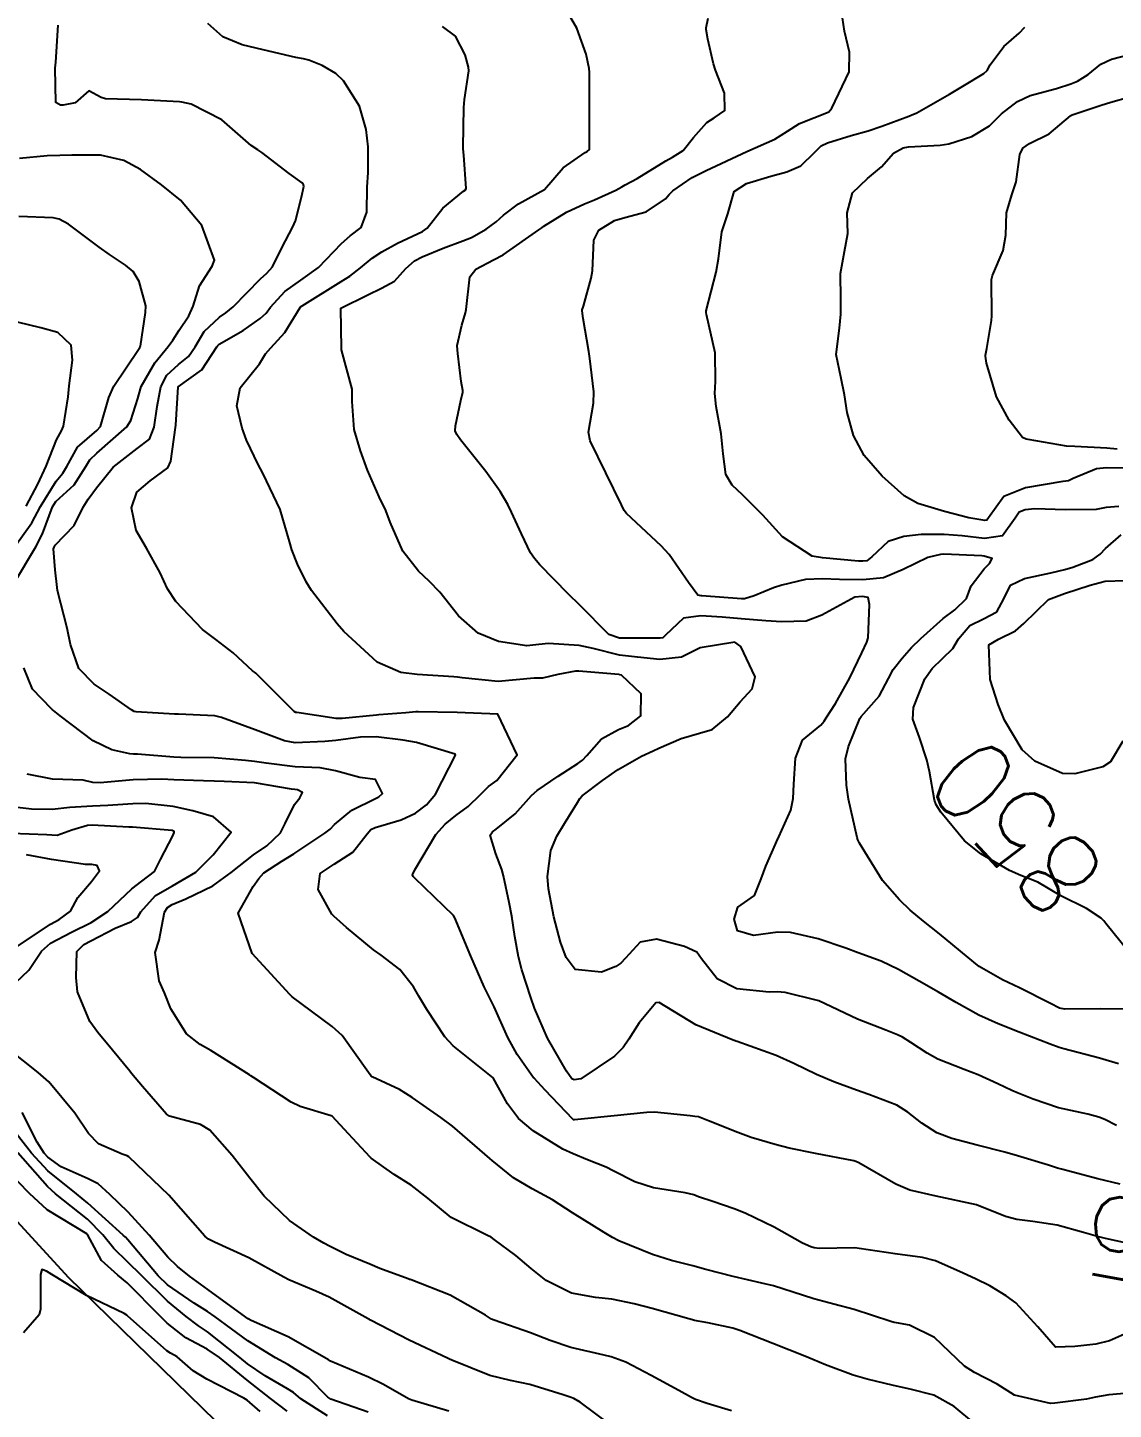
# Model space of a CAD drawing. Header units: metres. Extents: x 307586 to 320046, y 7427249 to 7434250.
# Drawn here: x 319345.9 to 319399.7, y 7428344.9 to 7428413.2 of the extents above; entities that cross this region are included whole.
import ezdxf
from ezdxf.enums import TextEntityAlignment as Align

# ---------------------------------------------------------------- set-up
doc = ezdxf.new("R2010")
doc.units = ezdxf.units.M
doc.header["$MEASUREMENT"] = 0
for name, color, linetype in [('Cotas', 45, 'Continuous'), ('Curvas de Nivel 1m', 11, 'Continuous'), ('Curvas de Nivel 5m', 15, 'Continuous'), ('Vias Primárias', 230, 'Continuous')]:
    doc.layers.add(name, color=color, linetype=linetype)
doc.styles.add('Style-STANDARD', font='STANDARD.shx')

msp = doc.modelspace()

# ---------------------------------------------------------------- linework, layer by layer
at = {"layer": 'Curvas de Nivel 1m', "flags": 128}
for points, elevation in [([(319399.83, 7428358.897), (319399.242, 7428359.202), (319398.947, 7428359.323), (319398.404, 7428359.46), (319396.951, 7428359.778), (319395.698, 7428360.2), (319394.958, 7428360.506), (319394.646, 7428360.641), (319393.954, 7428360.965), (319392.969, 7428361.411), (319392.282, 7428361.678), (319390.981, 7428362.193), (319390.456, 7428362.479), (319389.64, 7428363.02), (319389.233, 7428363.273), (319388.988, 7428363.396), (319388.398, 7428363.63), (319387, 7428364.165), (319385.081, 7428365.069), (319385.013, 7428365.096), (319383.411, 7428365.488), (319383.017, 7428365.513), (319382.62, 7428365.501), (319381.018, 7428365.663), (319380.052, 7428366.163), (319379.281, 7428367.146), (319379.038, 7428367.484), (319378.438, 7428367.76), (319377.047, 7428368.12), (319376.241, 7428367.982), (319375.519, 7428367.185), (319375.282, 7428366.936), (319375.029, 7428366.781), (319374.323, 7428366.498), (319373.027, 7428366.619), (319372.576, 7428367.225), (319372.298, 7428367.974), (319371.968, 7428369.231), (319371.7, 7428370.61), (319371.648, 7428371.234), (319371.811, 7428372.517), (319372.106, 7428373.23), (319372.488, 7428373.851), (319373.128, 7428374.887), (319373.252, 7428375.097), (319373.374, 7428375.218), (319374.367, 7428375.981), (319375.146, 7428376.529), (319376.303, 7428377.183), (319376.883, 7428377.448), (319377.159, 7428377.578), (319378.262, 7428378.064), (319379.171, 7428378.33), (319379.809, 7428378.505), (319380.562, 7428379.129), (319381.19, 7428379.873), (319381.788, 7428380.523), (319381.94, 7428381.113), (319381.218, 7428382.621), (319380.918, 7428382.822), (319379.217, 7428382.548), (319378.29, 7428382.082), (319377.211, 7428381.978), (319376.104, 7428382.078), (319375.213, 7428382.19), (319373.912, 7428382.517), (319373.217, 7428382.664), (319371.694, 7428382.76), (319371.218, 7428382.719), (319370.621, 7428382.653), (319369.219, 7428382.866), (319368.217, 7428383.28), (319367.236, 7428384.132), (319366.316, 7428385.304), (319365.792, 7428385.846), (319365.263, 7428386.334), (319364.482, 7428387.328), (319363.862, 7428388.767), (319363.643, 7428389.337), (319363.31, 7428390.021), (319362.736, 7428391.346), (319362.387, 7428392.295), (319362.079, 7428393.353), (319361.984, 7428394.734), (319361.974, 7428395.354), (319361.456, 7428397.295), (319361.442, 7428397.36), (319361.423, 7428399.36), (319362.755, 7428400.022), (319363.433, 7428400.348), (319364.071, 7428400.699), (319364.631, 7428401.328), (319365.064, 7428401.706), (319365.449, 7428401.902), (319366.48, 7428402.331), (319367.457, 7428402.688), (319367.882, 7428402.863), (319368.614, 7428403.278), (319369.101, 7428403.641), (319369.473, 7428403.962), (319370.214, 7428404.527), (319371.493, 7428405.24), (319372.42, 7428406.314), (319373.511, 7428407.062), (319373.612, 7428407.118), (319373.723, 7428407.218), (319373.735, 7428409.023), (319373.728, 7428409.218), (319373.736, 7428411.043), (319373.721, 7428411.218), (319373.57, 7428411.941), (319373.1, 7428413.225), (319372.39, 7428414.443)], 847), ([(319399.92, 7428361.955), (319398.983, 7428362.229), (319397.215, 7428362.702), (319396.991, 7428362.771), (319396.544, 7428362.934), (319394.999, 7428363.524), (319393.97, 7428363.933), (319393.007, 7428364.36), (319391.886, 7428364.991), (319391.018, 7428365.509), (319390.054, 7428366.046), (319389.029, 7428366.631), (319388.168, 7428367.039), (319387.039, 7428367.449), (319386.418, 7428367.681), (319385.049, 7428368.15), (319383.687, 7428368.457), (319383.053, 7428368.469), (319381.856, 7428368.307), (319381.054, 7428368.537), (319380.896, 7428369.123), (319381.069, 7428369.716), (319381.898, 7428370.289), (319382.234, 7428371.108), (319382.458, 7428371.738), (319383.051, 7428373.101), (319383.068, 7428373.135), (319383.104, 7428373.191), (319383.701, 7428374.514), (319383.821, 7428375.09), (319383.856, 7428375.805), (319383.928, 7428377.088), (319384.271, 7428377.979), (319385.178, 7428378.724), (319385.346, 7428378.912), (319385.45, 7428379.076), (319385.919, 7428379.798), (319386.621, 7428381.059), (319387.222, 7428382.302), (319387.457, 7428382.82), (319387.523, 7428383.047), (319387.596, 7428384.7), (319387.527, 7428385.047), (319387.253, 7428385.083), (319386.875, 7428385.056), (319385.239, 7428384.157), (319384.456, 7428383.866), (319383.234, 7428383.841), (319382.467, 7428383.876), (319381.236, 7428383.983), (319380.299, 7428384.072), (319379.238, 7428384.139), (319378.381, 7428384.013), (319377.485, 7428383.167), (319377.353, 7428383.037), (319377.221, 7428383.024), (319377.076, 7428383.026), (319375.221, 7428383.029), (319374.679, 7428383.205), (319373.245, 7428384.664), (319372.673, 7428385.226), (319371.267, 7428386.663), (319371.001, 7428386.975), (319370.807, 7428387.247), (319370.355, 7428388.186), (319369.874, 7428389.261), (319369.682, 7428389.639), (319369.313, 7428390.278), (319368.592, 7428391.277), (319367.339, 7428392.85), (319367.154, 7428393.106), (319367.083, 7428393.294), (319367.099, 7428393.541), (319367.365, 7428394.792), (319367.456, 7428395.204), (319367.453, 7428395.289), (319367.377, 7428395.737), (319367.217, 7428397.118), (319367.19, 7428397.293), (319367.171, 7428397.519), (319367.411, 7428398.522), (319367.583, 7428399.126), (319367.623, 7428399.288), (319367.809, 7428400.916), (319368.097, 7428401.283), (319368.977, 7428401.745), (319369.45, 7428401.994), (319371.228, 7428403.244), (319371.362, 7428403.344), (319371.466, 7428403.417), (319372.592, 7428404.113), (319373.482, 7428404.52), (319373.979, 7428404.721), (319375.033, 7428405.205), (319375.324, 7428405.373), (319375.496, 7428405.466), (319376.086, 7428405.779), (319377.508, 7428406.647), (319377.843, 7428406.833), (319378.362, 7428407.162), (319378.877, 7428407.802), (319379.534, 7428408.55), (319379.898, 7428408.784), (319380.429, 7428409.137), (319380.412, 7428409.997), (319379.962, 7428411.144), (319379.874, 7428411.452), (319379.586, 7428412.67), (319379.507, 7428413.151), (319379.505, 7428413.24), (319379.599, 7428413.711)], 848), ([(319400.797, 7428364.67), (319399.011, 7428364.672), (319397.274, 7428364.664), (319397.011, 7428364.719), (319396.555, 7428364.935), (319395.021, 7428365.716), (319394.181, 7428366.119), (319393.031, 7428366.769), (319392.758, 7428366.983), (319391.054, 7428368.397), (319390.261, 7428369.012), (319389.604, 7428369.558), (319389.073, 7428370.074), (319388.246, 7428371.038), (319387.101, 7428372.877), (319387.022, 7428373.051), (319386.991, 7428373.165), (319386.562, 7428375.056), (319386.45, 7428375.747), (319386.399, 7428377.058), (319386.558, 7428377.663), (319387.121, 7428379.051), (319387.184, 7428379.146), (319388.074, 7428380.161), (319388.541, 7428381.037), (319388.763, 7428381.482), (319389.218, 7428382.04), (319389.682, 7428382.567), (319390.133, 7428383.016), (319391.243, 7428383.993), (319391.817, 7428384.425), (319392.391, 7428384.989), (319392.635, 7428385.61), (319393.268, 7428386.453), (319393.529, 7428386.719), (319393.677, 7428386.976), (319393.274, 7428387.084), (319393.158, 7428387.098), (319391.276, 7428387.187), (319391.105, 7428387.173), (319390.483, 7428387.012), (319389.267, 7428386.426), (319388.287, 7428386.016), (319387.262, 7428385.913), (319386.117, 7428385.922), (319385.262, 7428385.959), (319384.422, 7428385.928), (319383.258, 7428385.647), (319382.842, 7428385.519), (319381.883, 7428385.114), (319381.397, 7428384.972), (319381.251, 7428384.965), (319379.284, 7428385.118), (319379.252, 7428385.121), (319379.096, 7428385.152), (319378.631, 7428385.784), (319377.668, 7428387.166), (319377.279, 7428387.592), (319375.562, 7428389.196), (319375.447, 7428389.341), (319375.307, 7428389.624), (319374.533, 7428391.208), (319373.767, 7428392.787), (319373.68, 7428393.217), (319373.929, 7428394.65), (319373.95, 7428395.214), (319373.738, 7428396.868), (319373.697, 7428397.217), (319373.417, 7428398.846), (319373.36, 7428399.221), (319373.367, 7428399.277), (319373.425, 7428399.453), (319373.814, 7428400.842), (319373.883, 7428401.216), (319373.941, 7428402.732), (319374.187, 7428403.213), (319374.969, 7428403.707), (319375.473, 7428403.849), (319376.533, 7428404.128), (319377.487, 7428404.772), (319377.677, 7428404.981), (319377.86, 7428405.166), (319378.821, 7428405.836), (319379.503, 7428406.18), (319381.513, 7428407.12), (319382.899, 7428407.73), (319383.528, 7428408.128), (319384.126, 7428408.502), (319385.543, 7428409.066), (319385.58, 7428409.079), (319385.731, 7428409.264), (319386.583, 7428411.065), (319386.603, 7428412.039), (319386.36, 7428413.068), (319386.257, 7428413.728)], 849), ([(319400.822, 7428348.841), (319399.472, 7428348.241), (319398.81, 7428348.074), (319397.769, 7428347.96), (319396.808, 7428347.929), (319395.933, 7428348.939), (319394.835, 7428350.129), (319394.361, 7428350.48), (319393.552, 7428350.969), (319392.848, 7428351.316), (319392.24, 7428351.596), (319390.855, 7428352.206), (319390.217, 7428352.37), (319388.858, 7428352.549), (319387.09, 7428352.818), (319386.861, 7428352.84), (319385.109, 7428352.819), (319384.861, 7428352.842), (319384.682, 7428352.894), (319384.277, 7428353.079), (319382.874, 7428353.867), (319381.441, 7428354.558), (319380.888, 7428354.776), (319379.839, 7428355.136), (319379.129, 7428355.38), (319378.896, 7428355.464), (319378.475, 7428355.576), (319376.899, 7428355.811), (319375.971, 7428356.11), (319374.908, 7428356.664), (319374.555, 7428356.841), (319373.633, 7428357.209), (319372.917, 7428357.493), (319372.41, 7428357.735), (319370.934, 7428358.632), (319370.214, 7428359.251), (319369.664, 7428359.973), (319368.963, 7428361.27), (319366.979, 7428362.851), (319366.569, 7428363.294), (319365.667, 7428364.639), (319365.277, 7428365.307), (319365.018, 7428365.772), (319364.336, 7428366.63), (319363.406, 7428367.334), (319363.037, 7428367.592), (319361.701, 7428368.706), (319361.061, 7428369.264), (319360.976, 7428369.361), (319360.289, 7428370.585), (319360.389, 7428371.37), (319361.088, 7428371.846), (319362.015, 7428372.43), (319362.718, 7428373.344), (319362.9, 7428373.548), (319363.108, 7428373.646), (319364.407, 7428374.033), (319365.119, 7428374.367), (319365.66, 7428374.777), (319366.109, 7428375.305), (319367.1, 7428377.239), (319367.071, 7428377.291), (319365.161, 7428377.861), (319364.51, 7428377.979), (319363.165, 7428378.146), (319362.39, 7428378.122), (319361.162, 7428377.953), (319360.625, 7428377.904), (319359.16, 7428377.841), (319358.618, 7428377.939), (319357.169, 7428378.495), (319355.509, 7428379.104), (319355.179, 7428379.177), (319353.379, 7428379.259), (319353.18, 7428379.267), (319351.283, 7428379.377), (319351.182, 7428379.403), (319351.044, 7428379.482), (319349.951, 7428380.259), (319349.195, 7428380.757), (319348.438, 7428381.518), (319348.025, 7428382.711), (319347.866, 7428383.524), (319347.393, 7428385.387), (319347.365, 7428385.529), (319347.262, 7428386.4), (319347.193, 7428387.452), (319347.225, 7428387.531), (319347.242, 7428387.562), (319347.274, 7428387.625), (319348.207, 7428388.603), (319348.652, 7428389.517), (319348.909, 7428389.912), (319349.312, 7428390.464), (319350.137, 7428391.498), (319351.332, 7428392.408), (319351.937, 7428392.874), (319352.172, 7428393.472), (319352.328, 7428394.501), (319352.509, 7428395.469), (319352.794, 7428396.051), (319353.384, 7428396.574), (319353.876, 7428396.968), (319354.195, 7428397.452), (319354.648, 7428398.204), (319355.415, 7428398.916), (319355.723, 7428399.131), (319356.091, 7428399.43), (319357.437, 7428400.819), (319357.748, 7428401.099), (319358.04, 7428401.404), (319358.502, 7428402.35), (319359.044, 7428403.394), (319359.175, 7428403.685), (319359.486, 7428404.925), (319359.569, 7428405.312), (319359.576, 7428405.389), (319359.566, 7428405.462), (319359.495, 7428405.561), (319358.862, 7428406.034), (319357.51, 7428407.068), (319357.3, 7428407.203), (319356.977, 7428407.418), (319355.531, 7428408.675), (319354.003, 7428409.455), (319353.544, 7428409.555), (319353.433, 7428409.572), (319351.545, 7428409.671), (319349.761, 7428409.723), (319349.546, 7428409.783), (319348.942, 7428410.123), (319348.258, 7428409.523), (319347.664, 7428409.406), (319347.541, 7428409.414), (319347.301, 7428409.534), (319347.269, 7428411.243), (319347.299, 7428411.534), (319347.411, 7428413.362)], 844), ([(319400.015, 7428356.004), (319398.906, 7428356.262), (319397.095, 7428356.745), (319396.912, 7428356.794), (319396.456, 7428356.935), (319394.92, 7428357.408), (319394.298, 7428357.584), (319392.927, 7428357.932), (319391.666, 7428358.258), (319390.936, 7428358.541), (319390.191, 7428359.011), (319389.494, 7428359.568), (319388.952, 7428359.906), (319387.557, 7428360.444), (319386.959, 7428360.654), (319385.83, 7428361.061), (319384.966, 7428361.424), (319383.854, 7428361.969), (319382.976, 7428362.362), (319381.036, 7428363.066), (319380.983, 7428363.084), (319380.95, 7428363.088), (319380.84, 7428363.122), (319378.994, 7428363.887), (319377.183, 7428364.996), (319377.01, 7428364.983), (319376.184, 7428363.989), (319375.675, 7428363.183), (319375.399, 7428362.766), (319374.974, 7428362.328), (319373.303, 7428361.215), (319372.962, 7428361.161), (319372.861, 7428361.221), (319372.591, 7428361.599), (319371.648, 7428363.233), (319371.005, 7428364.712), (319370.826, 7428365.243), (319370.382, 7428366.605), (319370.209, 7428367.252), (319370.038, 7428368.265), (319369.882, 7428369.258), (319369.753, 7428369.943), (319369.465, 7428371.264), (319369.395, 7428371.574), (319369.094, 7428372.358), (319368.813, 7428373.273), (319368.934, 7428373.443), (319369.107, 7428373.566), (319370.043, 7428374.332), (319370.863, 7428375.244), (319371.135, 7428375.487), (319372.177, 7428376.196), (319373.149, 7428376.828), (319373.377, 7428376.991), (319373.592, 7428377.216), (319374.329, 7428378.045), (319375.172, 7428378.503), (319375.663, 7428378.705), (319376.267, 7428379.184), (319376.281, 7428380.271), (319375.314, 7428381.198), (319375.221, 7428381.218), (319375.203, 7428381.22), (319375.179, 7428381.225), (319373.205, 7428381.4), (319373.03, 7428381.396), (319372.168, 7428381.23), (319371.394, 7428381.045), (319371.201, 7428381.047), (319370.997, 7428381.039), (319369.199, 7428380.877), (319367.418, 7428381.07), (319367.201, 7428381.097), (319367.013, 7428381.105), (319365.202, 7428381.227), (319364.389, 7428381.328), (319363.208, 7428381.84), (319361.556, 7428383.357), (319361.228, 7428383.731), (319359.969, 7428385.379), (319359.693, 7428385.819), (319359.266, 7428386.687), (319358.986, 7428387.393), (319358.866, 7428387.807), (319358.404, 7428389.399), (319357.576, 7428391.152), (319357.436, 7428391.409), (319357.325, 7428391.615), (319356.747, 7428392.829), (319356.537, 7428393.422), (319356.265, 7428394.521), (319356.424, 7428395.424), (319357.385, 7428396.604), (319357.692, 7428397.105), (319357.944, 7428397.404), (319358.649, 7428398.152), (319359.394, 7428399.39), (319359.407, 7428399.406), (319359.423, 7428399.419), (319359.508, 7428399.473), (319361.436, 7428400.675), (319361.858, 7428400.937), (319362.392, 7428401.351), (319362.964, 7428401.829), (319363.451, 7428402.145), (319364.217, 7428402.571), (319365.461, 7428403.158), (319365.693, 7428403.317), (319366.467, 7428404.316), (319367.491, 7428405.148), (319367.572, 7428405.209), (319367.628, 7428405.289), (319367.509, 7428406.934), (319367.473, 7428407.251), (319367.47, 7428407.291), (319367.47, 7428407.335), (319367.512, 7428409.29), (319367.547, 7428409.686), (319367.746, 7428411.103), (319367.741, 7428411.288), (319367.569, 7428411.896), (319367.101, 7428412.82), (319366.457, 7428413.307)], 846), ([(319400.779, 7428391.44), (319399.331, 7428391.461), (319398.838, 7428391.407), (319397.683, 7428390.926), (319397.444, 7428390.806), (319397.322, 7428390.79), (319397.167, 7428390.778), (319395.318, 7428390.465), (319394.24, 7428390.045), (319393.491, 7428388.978), (319393.409, 7428388.871), (319393.301, 7428388.852), (319392.514, 7428388.988), (319391.306, 7428389.296), (319389.989, 7428389.699), (319389.313, 7428390.071), (319388.219, 7428391.041), (319387.338, 7428392.069), (319386.806, 7428393.058), (319386.489, 7428394.188), (319386.357, 7428395.065), (319386.191, 7428395.878), (319385.946, 7428397.072), (319386.106, 7428398.376), (319386.176, 7428399.069), (319386.174, 7428399.812), (319386.158, 7428401.069), (319386.362, 7428402.164), (319386.522, 7428403.064), (319386.493, 7428404.075), (319386.748, 7428405.061), (319387.5, 7428405.786), (319388.197, 7428406.352), (319388.78, 7428407.037), (319389.258, 7428407.291), (319389.518, 7428407.346), (319391.095, 7428407.431), (319391.52, 7428407.495), (319392.658, 7428407.856), (319393.534, 7428408.381), (319393.838, 7428408.677), (319394.129, 7428408.974), (319394.92, 7428409.595), (319395.552, 7428409.879), (319396.852, 7428410.236), (319397.558, 7428410.458), (319397.897, 7428410.589), (319398.428, 7428410.921), (319399.05, 7428411.436), (319399.575, 7428411.69), (319400.544, 7428411.93)], 851), ([(319399.862, 7428392.386), (319399.346, 7428392.426), (319397.761, 7428392.512), (319397.347, 7428392.536), (319395.457, 7428392.852), (319395.352, 7428392.873), (319395.171, 7428392.962), (319394.513, 7428393.816), (319393.889, 7428394.975), (319393.389, 7428396.637), (319393.335, 7428396.981), (319393.338, 7428397.037), (319393.399, 7428397.366), (319393.642, 7428398.755), (319393.645, 7428398.978), (319393.634, 7428400.785), (319393.678, 7428400.978), (319394.218, 7428402.216), (319394.341, 7428402.971), (319394.379, 7428404.076), (319394.641, 7428404.969), (319394.858, 7428405.608), (319395.041, 7428406.965), (319395.196, 7428407.285), (319395.521, 7428407.518), (319396.486, 7428407.988), (319397.542, 7428408.873), (319397.57, 7428408.902), (319397.63, 7428408.929), (319399.062, 7428409.401), (319399.549, 7428409.564), (319400.482, 7428409.826)], 852), ([(319345.255, 7428385.787), (319346.31, 7428387.544), (319346.64, 7428388.182), (319347.139, 7428389.532), (319347.306, 7428389.79), (319348.214, 7428390.621), (319348.785, 7428391.515), (319348.987, 7428391.852), (319349.33, 7428392.18), (319350.813, 7428393.488), (319351.024, 7428393.808), (319351.364, 7428394.893), (319351.487, 7428395.363), (319351.525, 7428395.478), (319352.199, 7428396.657), (319352.859, 7428397.465), (319353.092, 7428397.769), (319353.405, 7428398.274), (319353.882, 7428398.989), (319354.111, 7428399.453), (319354.423, 7428400.461), (319355.043, 7428401.444), (319355.158, 7428401.73), (319354.54, 7428403.449), (319353.481, 7428404.698), (319352.541, 7428405.47), (319351.5, 7428406.232), (319350.677, 7428406.665), (319349.507, 7428406.928), (319348.102, 7428406.929), (319347.507, 7428406.917), (319346.874, 7428406.907), (319345.505, 7428406.774)], 843), ([(319345.273, 7428387.56), (319346.11, 7428388.729), (319346.538, 7428389.541), (319347.316, 7428390.798), (319347.648, 7428391.199), (319347.844, 7428391.525), (319348.38, 7428392.472), (319349.341, 7428393.31), (319349.514, 7428393.507), (319349.928, 7428394.938), (319350.168, 7428395.498), (319351.391, 7428397.312), (319351.46, 7428397.412), (319351.493, 7428397.479), (319351.741, 7428399.153), (319351.767, 7428399.477), (319351.435, 7428400.687), (319351.129, 7428401.174), (319350.753, 7428401.49), (319349.956, 7428402.01), (319349.452, 7428402.374), (319347.938, 7428403.525), (319347.466, 7428403.759), (319347.178, 7428403.824), (319345.468, 7428403.905)], 842), ([(319345.836, 7428389.552), (319346.414, 7428390.644), (319346.82, 7428391.538), (319347.336, 7428392.844), (319347.575, 7428393.294), (319347.688, 7428393.527), (319347.916, 7428394.973), (319347.969, 7428395.524), (319348.126, 7428396.782), (319348.058, 7428397.523), (319347.402, 7428398.163), (319346.566, 7428398.382), (319345.409, 7428398.661)], 841), ([(319400.142, 7428377.922), (319399.537, 7428376.904), (319399.15, 7428376.655), (319397.761, 7428376.31), (319397.147, 7428376.319), (319395.776, 7428376.944), (319395.161, 7428377.494), (319394.283, 7428378.963), (319393.968, 7428379.749), (319393.572, 7428380.976), (319393.507, 7428382.699), (319393.975, 7428382.973), (319394.82, 7428383.381), (319395.241, 7428383.745), (319396.465, 7428384.942), (319397.256, 7428385.243), (319398.529, 7428385.648), (319399.262, 7428385.854), (319400.245, 7428385.877)], 851), ([(319400.781, 7428345.681), (319399.453, 7428345.573), (319398.778, 7428345.459), (319398.335, 7428345.357), (319396.775, 7428345.153), (319396.563, 7428345.145), (319394.779, 7428345.554), (319393.917, 7428346.095), (319392.79, 7428346.678), (319392.298, 7428346.985), (319390.814, 7428348.413), (319389.571, 7428349.019), (319388.933, 7428349.137), (319388.824, 7428349.159), (319388.65, 7428349.206), (319386.83, 7428349.802), (319385.83, 7428350.063), (319384.835, 7428350.328), (319384.272, 7428350.513), (319382.842, 7428350.967), (319382.265, 7428351.106), (319380.846, 7428351.423), (319379.486, 7428351.778), (319378.851, 7428351.95), (319377.795, 7428352.22), (319376.856, 7428352.515), (319375.176, 7428353.187), (319374.865, 7428353.354), (319374.454, 7428353.612), (319372.883, 7428354.578), (319371.894, 7428355.23), (319370.898, 7428355.768), (319369.958, 7428356.309), (319368.912, 7428357.171), (319368.801, 7428357.271), (319366.937, 7428358.878), (319366.374, 7428359.296), (319364.953, 7428360.297), (319364.325, 7428360.688), (319362.963, 7428361.313), (319362.92, 7428361.34), (319362.781, 7428361.526), (319361.481, 7428363.355), (319360.99, 7428363.81), (319359.445, 7428364.945), (319359.011, 7428365.274), (319358.896, 7428365.391), (319357.033, 7428367.41), (319356.325, 7428369.417), (319357.076, 7428370.738), (319357.355, 7428371.133), (319357.608, 7428371.405), (319358.49, 7428371.995), (319359.093, 7428372.358), (319360.631, 7428373.367), (319360.891, 7428373.578), (319361.11, 7428373.802), (319361.96, 7428374.512), (319363.129, 7428375.097), (319363.304, 7428375.164), (319363.487, 7428375.336), (319363.14, 7428376.035), (319362.354, 7428376.135), (319361.144, 7428376.46), (319360.384, 7428376.61), (319359.146, 7428376.664), (319357.716, 7428376.836), (319357.148, 7428376.924), (319356.7, 7428376.968), (319355.149, 7428377.095), (319353.486, 7428377.12), (319353.15, 7428377.132), (319351.34, 7428377.289), (319351.151, 7428377.29), (319350.962, 7428377.294), (319350.077, 7428377.496), (319349.159, 7428377.938), (319347.524, 7428379.18), (319347.182, 7428379.45), (319347.137, 7428379.485), (319347.083, 7428379.531), (319346.148, 7428380.506), (319345.713, 7428381.552)], 843), ([(319392.761, 7428344.187), (319391.785, 7428344.99), (319390.779, 7428345.562), (319389.616, 7428345.852), (319388.783, 7428346.027), (319387.478, 7428346.351), (319386.788, 7428346.543), (319385.414, 7428347.064), (319384.797, 7428347.322), (319384.397, 7428347.478), (319382.808, 7428348.11), (319381.181, 7428348.753), (319380.819, 7428348.872), (319379.591, 7428349.138), (319378.934, 7428349.258), (319378.824, 7428349.279), (319378.644, 7428349.332), (319376.83, 7428349.845), (319375.937, 7428350.074), (319374.834, 7428350.303), (319374.021, 7428350.388), (319372.837, 7428350.597), (319371.589, 7428351.233), (319370.849, 7428351.83), (319370.079, 7428352.475), (319369.012, 7428353.268), (319368.864, 7428353.368), (319368.686, 7428353.451), (319366.879, 7428354.349), (319365.724, 7428355.302), (319364.899, 7428355.951), (319364.062, 7428356.48), (319362.912, 7428357.292), (319362.861, 7428357.341), (319361.794, 7428358.488), (319360.979, 7428359.36), (319360.943, 7428359.381), (319359.403, 7428359.838), (319358.95, 7428360.052), (319357.09, 7428361.28), (319356.962, 7428361.364), (319356.894, 7428361.411), (319354.975, 7428362.609), (319354.454, 7428362.914), (319353.774, 7428363.448), (319353.001, 7428364.68), (319352.678, 7428365.463), (319352.424, 7428366.061), (319352.221, 7428367.468), (319352.425, 7428368.084), (319352.684, 7428369.464), (319352.83, 7428369.698), (319353.067, 7428369.835), (319353.746, 7428370.129), (319355.076, 7428370.766), (319355.977, 7428371.427), (319357.092, 7428372.298), (319357.759, 7428372.741), (319358.436, 7428373.397), (319358.657, 7428373.848), (319359.124, 7428374.793), (319359.388, 7428375.127), (319359.517, 7428375.384), (319359.265, 7428375.519), (319359.134, 7428375.537), (319358.969, 7428375.557), (319357.138, 7428375.869), (319355.641, 7428375.936), (319355.138, 7428375.947), (319354.618, 7428375.966), (319353.138, 7428376.018), (319352.556, 7428376.048), (319351.138, 7428376.014), (319349.49, 7428375.859), (319349.137, 7428375.888), (319348.66, 7428375.992), (319347.138, 7428376.04), (319345.878, 7428376.286)], 842), ([(319380.768, 7428344.781), (319379.548, 7428345.138), (319378.971, 7428345.344), (319378.776, 7428345.44), (319378.149, 7428345.786), (319376.787, 7428346.535), (319375.535, 7428347.183), (319374.797, 7428347.452), (319374.461, 7428347.532), (319372.803, 7428347.907), (319371.781, 7428348.258), (319370.814, 7428348.633), (319369.009, 7428349.267), (319368.876, 7428349.322), (319368.824, 7428349.355), (319368.58, 7428349.517), (319366.835, 7428350.509), (319364.892, 7428351.26), (319364.843, 7428351.279), (319364.821, 7428351.288), (319364.746, 7428351.311), (319363.344, 7428351.828), (319362.85, 7428352.034), (319361.687, 7428352.52), (319360.859, 7428352.927), (319360.574, 7428353.078), (319360.061, 7428353.372), (319358.875, 7428354.203), (319357.625, 7428355.403), (319356.902, 7428356.294), (319356.033, 7428357.419), (319354.931, 7428358.669), (319354.46, 7428358.961), (319352.932, 7428359.37), (319352.776, 7428359.462), (319351.587, 7428360.84), (319351.057, 7428361.479), (319350.964, 7428361.597), (319350.112, 7428362.631), (319349.38, 7428363.504), (319348.991, 7428364.051), (319348.38, 7428365.516), (319348.314, 7428366.223), (319348.336, 7428367.517), (319348.686, 7428367.864), (319349.038, 7428368.049), (319350.235, 7428368.677), (319351.056, 7428368.996), (319351.339, 7428369.197), (319351.509, 7428369.476), (319352.245, 7428370.295), (319353.076, 7428370.762), (319354.242, 7428371.448), (319354.658, 7428371.874), (319355.092, 7428372.301), (319355.983, 7428373.427), (319355.114, 7428374.183), (319354.084, 7428374.485), (319353.121, 7428374.686), (319351.759, 7428374.838), (319351.123, 7428374.828), (319349.882, 7428374.738), (319349.121, 7428374.717), (319347.998, 7428374.643), (319347.118, 7428374.553), (319346.104, 7428374.559), (319345.12, 7428374.673)], 841), ([(319345.033, 7428367.533), (319347.046, 7428368.866), (319347.473, 7428369.102), (319348.034, 7428369.52), (319348.385, 7428370.195), (319349.075, 7428370.983), (319349.467, 7428371.504), (319349.355, 7428371.776), (319349.086, 7428371.826), (319348.777, 7428371.823), (319347.088, 7428372.068), (319345.843, 7428372.301)], 839), ([(319366.765, 7428344.766), (319364.925, 7428345.308), (319364.774, 7428345.37), (319363.529, 7428346.077), (319362.784, 7428346.446), (319360.908, 7428347.242), (319360.792, 7428347.314), (319360.763, 7428347.331), (319360.727, 7428347.361), (319358.809, 7428348.443), (319356.971, 7428349.258), (319356.822, 7428349.334), (319356.718, 7428349.411), (319354.833, 7428350.784), (319353.914, 7428351.444), (319353.324, 7428351.929), (319352.852, 7428352.392), (319351.926, 7428353.469), (319350.88, 7428354.615), (319349.98, 7428355.494), (319349.407, 7428356.011), (319348.9, 7428356.262), (319347.57, 7428356.859), (319346.911, 7428357.328), (319346.718, 7428357.532), (319346.378, 7428358.075), (319345.64, 7428359.543)], 839), ([(319362.764, 7428344.722), (319360.915, 7428345.359), (319360.774, 7428345.449), (319359.824, 7428346.415), (319358.79, 7428347.081), (319358.186, 7428347.396), (319356.805, 7428348.241), (319355.199, 7428349.426), (319354.817, 7428349.699), (319354.156, 7428350.106), (319352.836, 7428351.018), (319352.368, 7428351.465), (319350.861, 7428353.249), (319350.754, 7428353.373), (319350.645, 7428353.483), (319348.886, 7428355.064), (319348.323, 7428355.516), (319346.904, 7428356.667), (319346.099, 7428357.538), (319344.928, 7428359.043)], 838), ([(319360.761, 7428344.536), (319359.441, 7428345.38), (319359.071, 7428345.681), (319358.778, 7428345.876), (319357.671, 7428346.514), (319356.79, 7428347.11), (319356.414, 7428347.414), (319354.806, 7428348.691), (319354.366, 7428348.994), (319353.75, 7428349.446), (319352.824, 7428350.212), (319351.546, 7428351.473), (319350.85, 7428352.157), (319350.176, 7428352.81), (319349.624, 7428353.499), (319348.874, 7428354.273), (319347.29, 7428355.526), (319346.897, 7428355.889), (319345.421, 7428357.545)], 837), ([(319358.764, 7428344.771), (319357.929, 7428345.398), (319356.782, 7428346.294), (319355.409, 7428347.424), (319354.797, 7428347.83), (319353.747, 7428348.39), (319352.809, 7428349.117), (319352.471, 7428349.463), (319350.838, 7428351.121), (319350.369, 7428351.487), (319349.566, 7428352.215), (319348.869, 7428353.51), (319348.837, 7428353.537), (319346.881, 7428354.733), (319346.005, 7428355.539), (319344.904, 7428356.661)], 836)]:
    msp.add_lwpolyline(points, dxfattribs=dict(at, elevation=elevation))
at = {"layer": 'Curvas de Nivel 5m', "flags": 128}
for points, elevation in [([(319400.874, 7428352.959), (319399.286, 7428353.313), (319398.878, 7428353.401), (319398.198, 7428353.599), (319396.883, 7428353.967), (319395.675, 7428354.152), (319394.886, 7428354.254), (319394.325, 7428354.396), (319392.893, 7428354.98), (319390.897, 7428355.402), (319389.588, 7428355.708), (319388.903, 7428355.994), (319387.064, 7428357.048), (319386.914, 7428357.117), (319386.816, 7428357.149), (319384.92, 7428357.523), (319383.619, 7428357.786), (319382.926, 7428357.964), (319381.731, 7428358.312), (319380.935, 7428358.608), (319380.575, 7428358.763), (319379.623, 7428359.14), (319379.124, 7428359.326), (319378.945, 7428359.356), (319378.722, 7428359.375), (319376.947, 7428359.57), (319376.571, 7428359.549), (319374.945, 7428359.382), (319373.313, 7428359.214), (319372.984, 7428359.178), (319372.942, 7428359.189), (319372.896, 7428359.22), (319371.54, 7428360.651), (319370.987, 7428361.24), (319370.963, 7428361.265), (319370.141, 7428362.419), (319369.684, 7428363.259), (319369.006, 7428364.784), (319368.765, 7428365.272), (319368.518, 7428365.775), (319367.858, 7428367.282), (319367.061, 7428369.188), (319367.003, 7428369.291), (319365.081, 7428371.151), (319364.996, 7428371.226), (319364.958, 7428371.312), (319365.085, 7428371.562), (319366.128, 7428373.305), (319366.589, 7428373.819), (319367.117, 7428374.247), (319367.713, 7428374.695), (319368.317, 7428375.278), (319368.721, 7428375.691), (319369.14, 7428375.978), (319370.142, 7428377.255), (319369.183, 7428379.27), (319367.183, 7428379.34), (319365.24, 7428379.376), (319365.183, 7428379.375), (319365.127, 7428379.378), (319364.636, 7428379.325), (319363.293, 7428379.227), (319363.181, 7428379.219), (319361.483, 7428379.052), (319361.178, 7428379.052), (319359.232, 7428379.339), (319359.182, 7428379.351), (319359.105, 7428379.391), (319357.202, 7428381.293), (319357.134, 7428381.343), (319357.036, 7428381.413), (319356.084, 7428382.299), (319355.218, 7428382.964), (319354.559, 7428383.447), (319353.244, 7428384.835), (319352.83, 7428385.464), (319352.476, 7428386.253), (319351.794, 7428387.475), (319351.286, 7428388.359), (319351.048, 7428389.484), (319351.311, 7428390.246), (319351.973, 7428390.817), (319352.847, 7428391.465), (319352.999, 7428391.791), (319353.232, 7428393.461), (319353.239, 7428393.567), (319353.363, 7428395.46), (319354.527, 7428396.303), (319355.276, 7428397.441), (319355.319, 7428397.516), (319355.395, 7428397.576), (319356.574, 7428398.254), (319357.414, 7428398.841), (319357.714, 7428399.112), (319357.938, 7428399.405), (319358.639, 7428400.19), (319359.436, 7428400.744), (319360.304, 7428401.377), (319361.455, 7428402.569), (319361.881, 7428402.933), (319362.419, 7428403.35), (319362.708, 7428404.114), (319362.723, 7428405.348), (319362.776, 7428406.071), (319362.775, 7428407.347), (319362.665, 7428408.209), (319362.343, 7428409.352), (319361.555, 7428410.617), (319361.171, 7428410.978), (319360.492, 7428411.376), (319359.823, 7428411.644), (319359.566, 7428411.701), (319359.188, 7428411.772), (319357.57, 7428412.14), (319356.537, 7428412.39), (319355.576, 7428412.79), (319354.826, 7428413.448)], 845), ([(319399.945, 7428389.536), (319399.309, 7428389.496), (319398.821, 7428389.402), (319397.307, 7428389.381), (319395.779, 7428389.424), (319395.307, 7428389.383), (319395.004, 7428389.265), (319394.806, 7428388.965), (319394.177, 7428388.084), (319393.288, 7428387.963), (319392.191, 7428388.089), (319391.29, 7428388.155), (319390.156, 7428388.151), (319389.288, 7428388.066), (319388.511, 7428387.811), (319387.713, 7428387.046), (319387.462, 7428386.857), (319387.271, 7428386.829), (319387.057, 7428386.84), (319385.272, 7428387.004), (319384.75, 7428387.085), (319383.287, 7428388.038), (319382.319, 7428389.11), (319381.313, 7428390.125), (319380.795, 7428390.605), (319380.483, 7428391.133), (319380.347, 7428392.149), (319380.252, 7428393.136), (319380.007, 7428394.496), (319379.93, 7428395.142), (319379.961, 7428395.723), (319379.955, 7428397.142), (319379.518, 7428399.052), (319379.502, 7428399.149), (319379.505, 7428399.23), (319379.997, 7428401.142), (319380.113, 7428401.804), (319380.285, 7428403.138), (319380.576, 7428404.034), (319380.901, 7428405.129), (319381.497, 7428405.526), (319382.707, 7428405.902), (319383.503, 7428406.107), (319384.201, 7428406.398), (319384.888, 7428407.086), (319385.208, 7428407.393), (319385.52, 7428407.541), (319386.684, 7428407.904), (319387.529, 7428408.146), (319388.208, 7428408.368), (319389.54, 7428408.868), (319389.662, 7428408.907), (319389.943, 7428409.024), (319391.552, 7428409.958), (319392.209, 7428410.341), (319393.264, 7428410.983), (319393.419, 7428411.127), (319393.569, 7428411.41), (319394.245, 7428412.311), (319395.002, 7428412.966), (319395.287, 7428413.272)], 850), ([(319400.397, 7428367.536), (319399.306, 7428368.906), (319399.198, 7428369.042), (319399.066, 7428369.17), (319398.345, 7428369.642), (319397.076, 7428370.264), (319395.927, 7428370.942), (319395.088, 7428371.284), (319394.527, 7428371.523), (319393.103, 7428372.344), (319392.304, 7428372.988), (319391.127, 7428374.41), (319390.897, 7428374.77), (319390.812, 7428375.005), (319390.566, 7428376.427), (319390.435, 7428377.011), (319390.078, 7428378.108), (319389.74, 7428379.022), (319389.767, 7428379.6), (319390.341, 7428381.013), (319390.695, 7428381.523), (319391.218, 7428382.017), (319391.714, 7428382.507), (319391.994, 7428382.992), (319392.571, 7428383.655), (319393.243, 7428383.988), (319393.898, 7428384.322), (319394.244, 7428384.97), (319394.582, 7428385.645), (319395.263, 7428385.984), (319396.578, 7428386.252), (319397.268, 7428386.418), (319397.663, 7428386.532), (319398.656, 7428386.916), (319399.014, 7428387.176), (319399.281, 7428387.472), (319400.054, 7428388.136)], 850), ([(319345.014, 7428365.686), (319345.971, 7428366.593), (319346.599, 7428367.534), (319347.037, 7428367.925), (319348.086, 7428368.476), (319349.047, 7428368.959), (319349.881, 7428369.498), (319351.074, 7428370.622), (319351.56, 7428370.994), (319352.191, 7428371.469), (319352.48, 7428372.075), (319353.101, 7428373.241), (319353.163, 7428373.399), (319353.164, 7428373.459), (319353.103, 7428373.494), (319353.062, 7428373.502), (319351.106, 7428373.665), (319350.916, 7428373.673), (319349.107, 7428373.768), (319348.869, 7428373.75), (319348.097, 7428373.52), (319347.363, 7428373.264), (319347.1, 7428373.268), (319346.864, 7428373.297), (319345.101, 7428373.359)], 840), ([(319374.757, 7428344.105), (319373.261, 7428345.213), (319372.954, 7428345.397), (319372.775, 7428345.464), (319372.428, 7428345.572), (319370.781, 7428346.084), (319369.816, 7428346.287), (319368.786, 7428346.534), (319366.905, 7428347.289), (319366.794, 7428347.344), (319366.691, 7428347.394), (319364.807, 7428348.273), (319362.885, 7428349.276), (319362.822, 7428349.311), (319362.765, 7428349.341), (319360.833, 7428350.405), (319360.174, 7428350.707), (319358.842, 7428351.259), (319358.593, 7428351.393), (319356.852, 7428352.358), (319355.159, 7428353.128), (319354.861, 7428353.283), (319354.776, 7428353.345), (319354.676, 7428353.433), (319352.893, 7428355.46), (319350.912, 7428357.356), (319350.831, 7428357.4), (319350.584, 7428357.485), (319349.418, 7428358.002), (319348.923, 7428358.513), (319348.239, 7428359.517), (319346.956, 7428361.071), (319346.428, 7428361.535), (319344.974, 7428362.688)], 840), ([(319357.422, 7428344.744), (319356.771, 7428345.309), (319356.617, 7428345.412), (319354.782, 7428346.343), (319354.102, 7428346.756), (319353.312, 7428347.452), (319352.975, 7428347.637), (319352.796, 7428347.752), (319350.846, 7428349.48), (319350.813, 7428349.509), (319350.694, 7428349.602), (319348.828, 7428350.489), (319347.1, 7428351.527), (319346.845, 7428351.691), (319346.61, 7428351.768), (319346.547, 7428351.533), (319346.539, 7428349.811), (319346.485, 7428349.533), (319345.706, 7428348.639)], 835)]:
    msp.add_lwpolyline(points, dxfattribs=dict(at, elevation=elevation))
at = {"layer": 'Vias Primárias', "elevation": 795.494}
msp.add_lwpolyline([(319355.223, 7428344.274), (319347.925, 7428351.374), (319340.336, 7428359.65), (319334.607, 7428366.551), (319327.559, 7428375.07), (319323.057, 7428381.437), (319319.874, 7428387.169), (319318.455, 7428390.833), (319316.495, 7428402.723), (319316.198, 7428411.738), (319317.568, 7428422.847), (319319.771, 7428433.584), (319323.244, 7428441.989), (319329.316, 7428456.285), (319336.072, 7428469.555), (319341.752, 7428483.065), (319347.138, 7428498.486), (319353.16, 7428515.328), (319358.597, 7428532.217), (319365.45, 7428548.081), (319371.865, 7428563.062)], dxfattribs=at)
msp.add_lwpolyline([(319355.223, 7428344.274), (319347.925, 7428351.374), (319340.336, 7428359.65), (319334.607, 7428366.551), (319327.559, 7428375.07), (319323.057, 7428381.437), (319319.874, 7428387.169), (319318.455, 7428390.833), (319316.495, 7428402.723), (319316.198, 7428411.738), (319317.568, 7428422.847), (319319.771, 7428433.584), (319323.244, 7428441.989), (319329.316, 7428456.285), (319336.072, 7428469.555), (319341.752, 7428483.065), (319347.138, 7428498.486), (319353.16, 7428515.328), (319358.597, 7428532.217), (319365.45, 7428548.081), (319371.865, 7428563.062)], dxfattribs=at)

# ---------------------------------------------------------------- texts
at = {"layer": 'Cotas', "style": 'Style-STANDARD'}
for s, rotation, p in [('850', 132.65582, (319394.839, 7428373.648, 850)), ('845', 169.57431, (319402.848, 7428352.803, 845))]:
    msp.add_text(s, height=4, rotation=rotation, dxfattribs=at).set_placement(p, align=Align.MIDDLE_CENTER)

doc.saveas('drawing.dxf')
